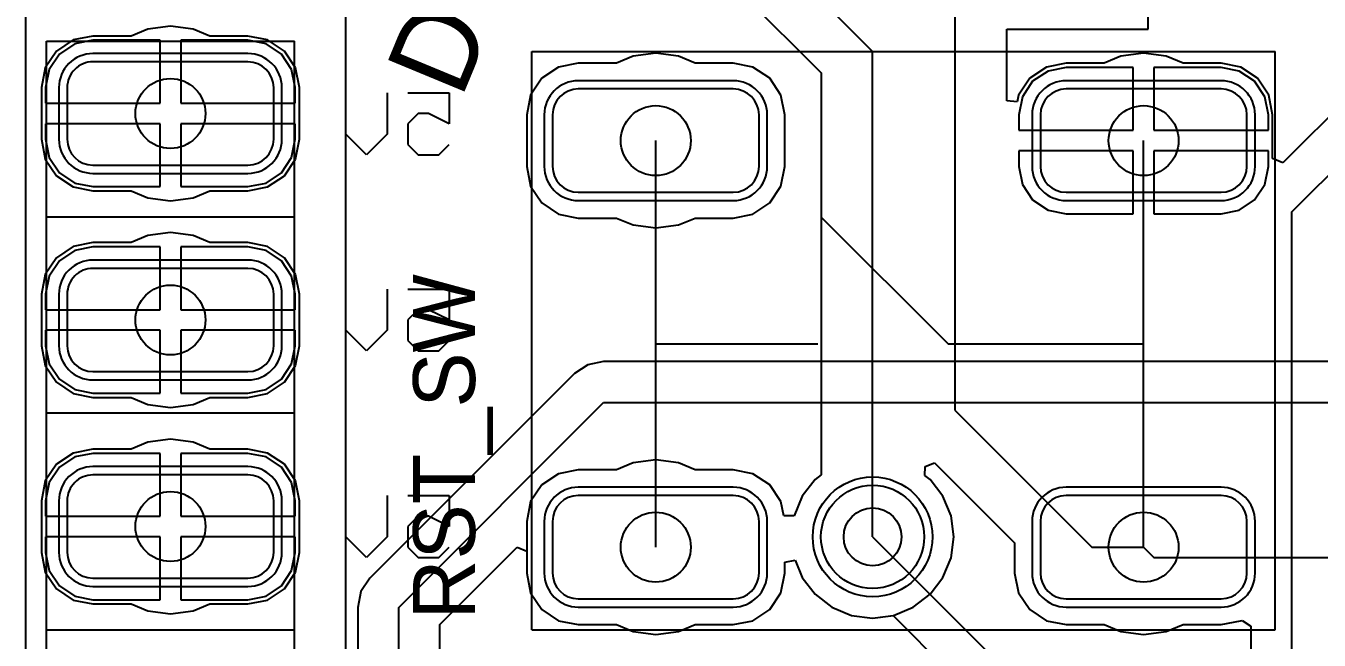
# Model space of a CAD drawing. Header units: millimetres. Extents: x 0 to 2.36, y 0 to 2.36.
# Drawn here: x 0 to 0.626, y 1.175 to 1.472 of the extents above; entities that cross this region are included whole.
import ezdxf

# ---------------------------------------------------------------- set-up
doc = ezdxf.new("R2010")
doc.units = ezdxf.units.MM
doc.header["$MEASUREMENT"] = 0
for name, color, linetype in [('BottomLayer', 5, 'Continuous'), ('BottomOverlay', 54, 'Continuous'), ('BottomSolder', 6, 'Continuous'), ('MultiLayer', 9, 'Continuous'), ('PadHoleLayer', 156, 'Continuous'), ('TopLayer', 1, 'Continuous'), ('TopOverlay', 2, 'Continuous'), ('TopSolder', 216, 'Continuous'), ('ViaHoleLayer', 16, 'Continuous')]:
    doc.layers.add(name, color=color, linetype=linetype)

# ---------------------------------------------------------------- blocks, each defined once
blk = doc.blocks.new('___6_______B_1')
at = {"layer": 'BottomLayer'}
for p, q in [((0.0375, 0.025), (-0.0375, 0.025)), ((-0.05, 0.0125), (-0.05, -0.0125)), ((0.05, -0.0125), (0.05, 0.0125)), ((-0.0375, -0.025), (0.0375, -0.025)), ((0.0375, -0.075), (-0.0375, -0.075)), ((-0.05, -0.0875), (-0.05, -0.1125)), ((0.05, -0.1125), (0.05, -0.0875)), ((-0.0375, -0.125), (0.0375, -0.125)), ((0.0375, -0.175), (-0.0375, -0.175)), ((-0.05, -0.1875), (-0.05, -0.2125)), ((0.05, -0.2125), (0.05, -0.1875)), ((-0.0375, -0.225), (0.0375, -0.225)), ((0.0375, -0.275), (-0.0375, -0.275)), ((-0.05, -0.2875), (-0.05, -0.3125)), ((0.05, -0.3125), (0.05, -0.2875)), ((-0.0375, -0.325), (0.0375, -0.325)), ((0.0375, -0.375), (-0.0375, -0.375)), ((-0.05, -0.3875), (-0.05, -0.4125)), ((0.05, -0.4125), (0.05, -0.3875)), ((-0.0375, -0.425), (0.0375, -0.425)), ((0.0375, -0.475), (-0.0375, -0.475)), ((-0.05, -0.4875), (-0.05, -0.5125)), ((0.05, -0.5125), (0.05, -0.4875)), ((-0.0375, -0.525), (0.0375, -0.525))]:
    blk.add_line(p, q, dxfattribs=at)
for centre, start, end in [((-0.0375, 0.0125), 90, 180), ((0.0375, 0.0125), 0, 90), ((-0.0375, -0.0125), 180, 270), ((0.0375, -0.0125), 270, 0), ((-0.0375, -0.0875), 90, 180), ((0.0375, -0.0875), 0, 90), ((-0.0375, -0.1125), 180, 270), ((0.0375, -0.1125), 270, 0), ((-0.0375, -0.1875), 90, 180), ((0.0375, -0.1875), 0, 90), ((-0.0375, -0.2125), 180, 270), ((0.0375, -0.2125), 270, 0), ((-0.0375, -0.2875), 90, 180), ((0.0375, -0.2875), 0, 90), ((-0.0375, -0.3125), 180, 270), ((0.0375, -0.3125), 270, 0), ((-0.0375, -0.3875), 90, 180), ((0.0375, -0.3875), 0, 90), ((-0.0375, -0.4125), 180, 270), ((0.0375, -0.4125), 270, 0), ((-0.0375, -0.4875), 90, 180), ((0.0375, -0.4875), 0, 90), ((-0.0375, -0.5125), 180, 270), ((0.0375, -0.5125), 270, 0)]:
    blk.add_arc(centre, 0.0125, start, end, dxfattribs=at)
at = {"layer": 'BottomOverlay'}
for p, q in [((0.06, 0.045), (-0.06, 0.045)), ((-0.06, 0.045), (-0.06, -0.535)), ((0.06, 0.045), (0.06, -0.535)), ((0.06, -0.05), (-0.06, -0.05)), ((0.06, -0.15), (-0.06, -0.15)), ((0.06, -0.25), (-0.06, -0.25)), ((0.06, -0.355), (-0.06, -0.355)), ((0.06, -0.45), (-0.06, -0.45)), ((0.06, -0.535), (-0.06, -0.535))]:
    blk.add_line(p, q, dxfattribs=at)
at = {"layer": 'BottomSolder'}
for p, q in [((0.0375, 0.029), (-0.0375, 0.029)), ((-0.054, 0.0125), (-0.054, -0.0125)), ((0.054, -0.0125), (0.054, 0.0125)), ((-0.0375, -0.029), (0.0375, -0.029)), ((0.0375, -0.071), (-0.0375, -0.071)), ((-0.054, -0.0875), (-0.054, -0.1125)), ((0.054, -0.1125), (0.054, -0.0875)), ((-0.0375, -0.129), (0.0375, -0.129)), ((0.0375, -0.171), (-0.0375, -0.171)), ((-0.054, -0.1875), (-0.054, -0.2125)), ((0.054, -0.2125), (0.054, -0.1875)), ((-0.0375, -0.229), (0.0375, -0.229)), ((0.0375, -0.271), (-0.0375, -0.271)), ((-0.054, -0.2875), (-0.054, -0.3125)), ((0.054, -0.3125), (0.054, -0.2875)), ((-0.0375, -0.329), (0.0375, -0.329)), ((0.0375, -0.371), (-0.0375, -0.371)), ((-0.054, -0.3875), (-0.054, -0.4125)), ((0.054, -0.4125), (0.054, -0.3875)), ((-0.0375, -0.429), (0.0375, -0.429)), ((0.0375, -0.471), (-0.0375, -0.471)), ((-0.054, -0.4875), (-0.054, -0.5125)), ((0.054, -0.5125), (0.054, -0.4875)), ((-0.0375, -0.529), (0.0375, -0.529))]:
    blk.add_line(p, q, dxfattribs=at)
for centre, start, end in [((-0.0375, 0.0125), 90, 180), ((0.0375, 0.0125), 0, 90), ((-0.0375, -0.0125), 180, 270), ((0.0375, -0.0125), 270, 0), ((-0.0375, -0.0875), 90, 180), ((0.0375, -0.0875), 0, 90), ((-0.0375, -0.1125), 180, 270), ((0.0375, -0.1125), 270, 0), ((-0.0375, -0.1875), 90, 180), ((0.0375, -0.1875), 0, 90), ((-0.0375, -0.2125), 180, 270), ((0.0375, -0.2125), 270, 0), ((-0.0375, -0.2875), 90, 180), ((0.0375, -0.2875), 0, 90), ((-0.0375, -0.3125), 180, 270), ((0.0375, -0.3125), 270, 0), ((-0.0375, -0.3875), 90, 180), ((0.0375, -0.3875), 0, 90), ((-0.0375, -0.4125), 180, 270), ((0.0375, -0.4125), 270, 0), ((-0.0375, -0.4875), 90, 180), ((0.0375, -0.4875), 0, 90), ((-0.0375, -0.5125), 180, 270), ((0.0375, -0.5125), 270, 0)]:
    blk.add_arc(centre, 0.0165, start, end, dxfattribs=at)
at = {"layer": 'MultiLayer'}
for p, q in [((0.0375, 0.025), (-0.0375, 0.025)), ((-0.05, 0.0125), (-0.05, -0.0125)), ((0.05, -0.0125), (0.05, 0.0125)), ((-0.0375, -0.025), (0.0375, -0.025)), ((0.0375, -0.075), (-0.0375, -0.075)), ((-0.05, -0.0875), (-0.05, -0.1125)), ((0.05, -0.1125), (0.05, -0.0875)), ((-0.0375, -0.125), (0.0375, -0.125)), ((0.0375, -0.175), (-0.0375, -0.175)), ((-0.05, -0.1875), (-0.05, -0.2125)), ((0.05, -0.2125), (0.05, -0.1875)), ((-0.0375, -0.225), (0.0375, -0.225)), ((0.0375, -0.275), (-0.0375, -0.275)), ((-0.05, -0.2875), (-0.05, -0.3125)), ((0.05, -0.3125), (0.05, -0.2875)), ((-0.0375, -0.325), (0.0375, -0.325)), ((0.0375, -0.375), (-0.0375, -0.375)), ((-0.05, -0.3875), (-0.05, -0.4125)), ((0.05, -0.4125), (0.05, -0.3875)), ((-0.0375, -0.425), (0.0375, -0.425)), ((0.0375, -0.475), (-0.0375, -0.475)), ((-0.05, -0.4875), (-0.05, -0.5125)), ((0.05, -0.5125), (0.05, -0.4875)), ((-0.0375, -0.525), (0.0375, -0.525))]:
    blk.add_line(p, q, dxfattribs=at)
for centre, start, end in [((-0.0375, 0.0125), 90, 180), ((0.0375, 0.0125), 0, 90), ((-0.0375, -0.0125), 180, 270), ((0.0375, -0.0125), 270, 0), ((-0.0375, -0.0875), 90, 180), ((0.0375, -0.0875), 0, 90), ((-0.0375, -0.1125), 180, 270), ((0.0375, -0.1125), 270, 0), ((-0.0375, -0.1875), 90, 180), ((0.0375, -0.1875), 0, 90), ((-0.0375, -0.2125), 180, 270), ((0.0375, -0.2125), 270, 0), ((-0.0375, -0.2875), 90, 180), ((0.0375, -0.2875), 0, 90), ((-0.0375, -0.3125), 180, 270), ((0.0375, -0.3125), 270, 0), ((-0.0375, -0.3875), 90, 180), ((0.0375, -0.3875), 0, 90), ((-0.0375, -0.4125), 180, 270), ((0.0375, -0.4125), 270, 0), ((-0.0375, -0.4875), 90, 180), ((0.0375, -0.4875), 0, 90), ((-0.0375, -0.5125), 180, 270), ((0.0375, -0.5125), 270, 0)]:
    blk.add_arc(centre, 0.0125, start, end, dxfattribs=at)
at = {"layer": 'PadHoleLayer'}
for centre in [(0, 0), (0, -0.1), (0, -0.2), (0, -0.3), (0, -0.4), (0, -0.5)]:
    blk.add_circle(centre, 0.01693, dxfattribs=at)
at = {"layer": 'TopLayer'}
for p, q in [((0.0375, 0.025), (-0.0375, 0.025)), ((-0.05, 0.0125), (-0.05, -0.0125)), ((0.05, -0.0125), (0.05, 0.0125)), ((-0.0375, -0.025), (0.0375, -0.025)), ((0.0375, -0.075), (-0.0375, -0.075)), ((-0.05, -0.0875), (-0.05, -0.1125)), ((0.05, -0.1125), (0.05, -0.0875)), ((-0.0375, -0.125), (0.0375, -0.125)), ((0.0375, -0.175), (-0.0375, -0.175)), ((-0.05, -0.1875), (-0.05, -0.2125)), ((0.05, -0.2125), (0.05, -0.1875)), ((-0.0375, -0.225), (0.0375, -0.225)), ((0.0375, -0.275), (-0.0375, -0.275)), ((-0.05, -0.2875), (-0.05, -0.3125)), ((0.05, -0.3125), (0.05, -0.2875)), ((-0.0375, -0.325), (0.0375, -0.325)), ((0.0375, -0.375), (-0.0375, -0.375)), ((-0.05, -0.3875), (-0.05, -0.4125)), ((0.05, -0.4125), (0.05, -0.3875)), ((-0.0375, -0.425), (0.0375, -0.425)), ((0.0375, -0.475), (-0.0375, -0.475)), ((-0.05, -0.4875), (-0.05, -0.5125)), ((0.05, -0.5125), (0.05, -0.4875)), ((-0.0375, -0.525), (0.0375, -0.525))]:
    blk.add_line(p, q, dxfattribs=at)
for centre, start, end in [((-0.0375, 0.0125), 90, 180), ((0.0375, 0.0125), 0, 90), ((-0.0375, -0.0125), 180, 270), ((0.0375, -0.0125), 270, 0), ((-0.0375, -0.0875), 90, 180), ((0.0375, -0.0875), 0, 90), ((-0.0375, -0.1125), 180, 270), ((0.0375, -0.1125), 270, 0), ((-0.0375, -0.1875), 90, 180), ((0.0375, -0.1875), 0, 90), ((-0.0375, -0.2125), 180, 270), ((0.0375, -0.2125), 270, 0), ((-0.0375, -0.2875), 90, 180), ((0.0375, -0.2875), 0, 90), ((-0.0375, -0.3125), 180, 270), ((0.0375, -0.3125), 270, 0), ((-0.0375, -0.3875), 90, 180), ((0.0375, -0.3875), 0, 90), ((-0.0375, -0.4125), 180, 270), ((0.0375, -0.4125), 270, 0), ((-0.0375, -0.4875), 90, 180), ((0.0375, -0.4875), 0, 90), ((-0.0375, -0.5125), 180, 270), ((0.0375, -0.5125), 270, 0)]:
    blk.add_arc(centre, 0.0125, start, end, dxfattribs=at)
at = {"layer": 'TopSolder'}
for p, q in [((0.0375, 0.029), (-0.0375, 0.029)), ((-0.054, 0.0125), (-0.054, -0.0125)), ((0.054, -0.0125), (0.054, 0.0125)), ((-0.0375, -0.029), (0.0375, -0.029)), ((0.0375, -0.071), (-0.0375, -0.071)), ((-0.054, -0.0875), (-0.054, -0.1125)), ((0.054, -0.1125), (0.054, -0.0875)), ((-0.0375, -0.129), (0.0375, -0.129)), ((0.0375, -0.171), (-0.0375, -0.171)), ((-0.054, -0.1875), (-0.054, -0.2125)), ((0.054, -0.2125), (0.054, -0.1875)), ((-0.0375, -0.229), (0.0375, -0.229)), ((0.0375, -0.271), (-0.0375, -0.271)), ((-0.054, -0.2875), (-0.054, -0.3125)), ((0.054, -0.3125), (0.054, -0.2875)), ((-0.0375, -0.329), (0.0375, -0.329)), ((0.0375, -0.371), (-0.0375, -0.371)), ((-0.054, -0.3875), (-0.054, -0.4125)), ((0.054, -0.4125), (0.054, -0.3875)), ((-0.0375, -0.429), (0.0375, -0.429)), ((0.0375, -0.471), (-0.0375, -0.471)), ((-0.054, -0.4875), (-0.054, -0.5125)), ((0.054, -0.5125), (0.054, -0.4875)), ((-0.0375, -0.529), (0.0375, -0.529))]:
    blk.add_line(p, q, dxfattribs=at)
for centre, start, end in [((-0.0375, 0.0125), 90, 180), ((0.0375, 0.0125), 0, 90), ((-0.0375, -0.0125), 180, 270), ((0.0375, -0.0125), 270, 0), ((-0.0375, -0.0875), 90, 180), ((0.0375, -0.0875), 0, 90), ((-0.0375, -0.1125), 180, 270), ((0.0375, -0.1125), 270, 0), ((-0.0375, -0.1875), 90, 180), ((0.0375, -0.1875), 0, 90), ((-0.0375, -0.2125), 180, 270), ((0.0375, -0.2125), 270, 0), ((-0.0375, -0.2875), 90, 180), ((0.0375, -0.2875), 0, 90), ((-0.0375, -0.3125), 180, 270), ((0.0375, -0.3125), 270, 0), ((-0.0375, -0.3875), 90, 180), ((0.0375, -0.3875), 0, 90), ((-0.0375, -0.4125), 180, 270), ((0.0375, -0.4125), 270, 0), ((-0.0375, -0.4875), 90, 180), ((0.0375, -0.4875), 0, 90), ((-0.0375, -0.5125), 180, 270), ((0.0375, -0.5125), 270, 0)]:
    blk.add_arc(centre, 0.0165, start, end, dxfattribs=at)
blk = doc.blocks.new('____________29')
at = {"layer": 'BottomLayer'}
for p, q in [((0.0375, 0.22185), (-0.0375, 0.22185)), ((0.27372, 0.22185), (0.19872, 0.22185)), ((-0.05, 0.20935), (-0.05, 0.18435)), ((0.05, 0.18435), (0.05, 0.20935)), ((0.18622, 0.20935), (0.18622, 0.18435)), ((0.28622, 0.18435), (0.28622, 0.20935)), ((-0.0375, 0.17185), (0.0375, 0.17185)), ((0.19872, 0.17185), (0.27372, 0.17185)), ((0.0375, 0.025), (-0.0375, 0.025)), ((0.27372, 0.025), (0.19872, 0.025)), ((-0.05, 0.0125), (-0.05, -0.0125)), ((0.05, -0.0125), (0.05, 0.0125)), ((0.18622, 0.0125), (0.18622, -0.0125)), ((0.28622, -0.0125), (0.28622, 0.0125)), ((-0.0375, -0.025), (0.0375, -0.025)), ((0.19872, -0.025), (0.27372, -0.025))]:
    blk.add_line(p, q, dxfattribs=at)
for centre, start, end in [((-0.0375, 0.20935), 90, 180), ((0.0375, 0.20935), 0, 90), ((0.19872, 0.20935), 90, 180), ((0.27372, 0.20935), 0, 90), ((-0.0375, 0.18435), 180, 270), ((0.0375, 0.18435), 270, 0), ((0.19872, 0.18435), 180, 270), ((0.27372, 0.18435), 270, 0), ((-0.0375, 0.0125), 90, 180), ((0.0375, 0.0125), 0, 90), ((0.19872, 0.0125), 90, 180), ((0.27372, 0.0125), 0, 90), ((-0.0375, -0.0125), 180, 270), ((0.0375, -0.0125), 270, 0), ((0.19872, -0.0125), 180, 270), ((0.27372, -0.0125), 270, 0)]:
    blk.add_arc(centre, 0.0125, start, end, dxfattribs=at)
at = {"layer": 'BottomSolder'}
for p, q in [((0.0375, 0.22585), (-0.0375, 0.22585)), ((0.27372, 0.22585), (0.19872, 0.22585)), ((-0.054, 0.20935), (-0.054, 0.18435)), ((0.054, 0.18435), (0.054, 0.20935)), ((0.18222, 0.20935), (0.18222, 0.18435)), ((0.29022, 0.18435), (0.29022, 0.20935)), ((-0.0375, 0.16785), (0.0375, 0.16785)), ((0.19872, 0.16785), (0.27372, 0.16785)), ((0.0375, 0.029), (-0.0375, 0.029)), ((0.27372, 0.029), (0.19872, 0.029)), ((-0.054, 0.0125), (-0.054, -0.0125)), ((0.054, -0.0125), (0.054, 0.0125)), ((0.18222, 0.0125), (0.18222, -0.0125)), ((0.29022, -0.0125), (0.29022, 0.0125)), ((-0.0375, -0.029), (0.0375, -0.029)), ((0.19872, -0.029), (0.27372, -0.029))]:
    blk.add_line(p, q, dxfattribs=at)
for centre, start, end in [((-0.0375, 0.20935), 90, 180), ((0.0375, 0.20935), 0, 90), ((0.19872, 0.20935), 90, 180), ((0.27372, 0.20935), 0, 90), ((-0.0375, 0.18435), 180, 270), ((0.0375, 0.18435), 270, 0), ((0.19872, 0.18435), 180, 270), ((0.27372, 0.18435), 270, 0), ((-0.0375, 0.0125), 90, 180), ((0.0375, 0.0125), 0, 90), ((0.19872, 0.0125), 90, 180), ((0.27372, 0.0125), 0, 90), ((-0.0375, -0.0125), 180, 270), ((0.0375, -0.0125), 270, 0), ((0.19872, -0.0125), 180, 270), ((0.27372, -0.0125), 270, 0)]:
    blk.add_arc(centre, 0.0165, start, end, dxfattribs=at)
at = {"layer": 'MultiLayer'}
for p, q in [((0.0375, 0.22185), (-0.0375, 0.22185)), ((0.27372, 0.22185), (0.19872, 0.22185)), ((-0.05, 0.20935), (-0.05, 0.18435)), ((0.05, 0.18435), (0.05, 0.20935)), ((0.18622, 0.20935), (0.18622, 0.18435)), ((0.28622, 0.18435), (0.28622, 0.20935)), ((-0.0375, 0.17185), (0.0375, 0.17185)), ((0.19872, 0.17185), (0.27372, 0.17185)), ((0.0375, 0.025), (-0.0375, 0.025)), ((0.27372, 0.025), (0.19872, 0.025)), ((-0.05, 0.0125), (-0.05, -0.0125)), ((0.05, -0.0125), (0.05, 0.0125)), ((0.18622, 0.0125), (0.18622, -0.0125)), ((0.28622, -0.0125), (0.28622, 0.0125)), ((-0.0375, -0.025), (0.0375, -0.025)), ((0.19872, -0.025), (0.27372, -0.025))]:
    blk.add_line(p, q, dxfattribs=at)
for centre, start, end in [((-0.0375, 0.20935), 90, 180), ((0.0375, 0.20935), 0, 90), ((0.19872, 0.20935), 90, 180), ((0.27372, 0.20935), 0, 90), ((-0.0375, 0.18435), 180, 270), ((0.0375, 0.18435), 270, 0), ((0.19872, 0.18435), 180, 270), ((0.27372, 0.18435), 270, 0), ((-0.0375, 0.0125), 90, 180), ((0.0375, 0.0125), 0, 90), ((0.19872, 0.0125), 90, 180), ((0.27372, 0.0125), 0, 90), ((-0.0375, -0.0125), 180, 270), ((0.0375, -0.0125), 270, 0), ((0.19872, -0.0125), 180, 270), ((0.27372, -0.0125), 270, 0)]:
    blk.add_arc(centre, 0.0125, start, end, dxfattribs=at)
at = {"layer": 'PadHoleLayer'}
for centre in [(0, 0.19685), (0.23622, 0.19685), (0, 0), (0.23622, 0)]:
    blk.add_circle(centre, 0.01693, dxfattribs=at)
at = {"layer": 'TopLayer'}
for p, q in [((0.0375, 0.22185), (-0.0375, 0.22185)), ((0.27372, 0.22185), (0.19872, 0.22185)), ((-0.05, 0.20935), (-0.05, 0.18435)), ((0.05, 0.18435), (0.05, 0.20935)), ((0.18622, 0.20935), (0.18622, 0.18435)), ((0.28622, 0.18435), (0.28622, 0.20935)), ((-0.0375, 0.17185), (0.0375, 0.17185)), ((0.19872, 0.17185), (0.27372, 0.17185)), ((0.0375, 0.025), (-0.0375, 0.025)), ((0.27372, 0.025), (0.19872, 0.025)), ((-0.05, 0.0125), (-0.05, -0.0125)), ((0.05, -0.0125), (0.05, 0.0125)), ((0.18622, 0.0125), (0.18622, -0.0125)), ((0.28622, -0.0125), (0.28622, 0.0125)), ((-0.0375, -0.025), (0.0375, -0.025)), ((0.19872, -0.025), (0.27372, -0.025))]:
    blk.add_line(p, q, dxfattribs=at)
for centre, start, end in [((-0.0375, 0.20935), 90, 180), ((0.0375, 0.20935), 0, 90), ((0.19872, 0.20935), 90, 180), ((0.27372, 0.20935), 0, 90), ((-0.0375, 0.18435), 180, 270), ((0.0375, 0.18435), 270, 0), ((0.19872, 0.18435), 180, 270), ((0.27372, 0.18435), 270, 0), ((-0.0375, 0.0125), 90, 180), ((0.0375, 0.0125), 0, 90), ((0.19872, 0.0125), 90, 180), ((0.27372, 0.0125), 0, 90), ((-0.0375, -0.0125), 180, 270), ((0.0375, -0.0125), 270, 0), ((0.19872, -0.0125), 180, 270), ((0.27372, -0.0125), 270, 0)]:
    blk.add_arc(centre, 0.0125, start, end, dxfattribs=at)
at = {"layer": 'TopOverlay'}
for p, q in [((-0.06, 0.24), (0.3, 0.24)), ((-0.06, -0.04), (-0.06, 0.24)), ((0.3, -0.04), (0.3, 0.24)), ((0, 0), (0, 0.19685)), ((0.23622, 0), (0.23622, 0.19685)), ((0.08, 0.16), (0.14157, 0.09843)), ((0, 0.09843), (0.07843, 0.09843)), ((0.14157, 0.09843), (0.23622, 0.09843)), ((-0.06, -0.04), (0.3, -0.04))]:
    blk.add_line(p, q, dxfattribs=at)
at = {"layer": 'TopSolder'}
for p, q in [((0.0375, 0.22585), (-0.0375, 0.22585)), ((0.27372, 0.22585), (0.19872, 0.22585)), ((-0.054, 0.20935), (-0.054, 0.18435)), ((0.054, 0.18435), (0.054, 0.20935)), ((0.18222, 0.20935), (0.18222, 0.18435)), ((0.29022, 0.18435), (0.29022, 0.20935)), ((-0.0375, 0.16785), (0.0375, 0.16785)), ((0.19872, 0.16785), (0.27372, 0.16785)), ((0.0375, 0.029), (-0.0375, 0.029)), ((0.27372, 0.029), (0.19872, 0.029)), ((-0.054, 0.0125), (-0.054, -0.0125)), ((0.054, -0.0125), (0.054, 0.0125)), ((0.18222, 0.0125), (0.18222, -0.0125)), ((0.29022, -0.0125), (0.29022, 0.0125)), ((-0.0375, -0.029), (0.0375, -0.029)), ((0.19872, -0.029), (0.27372, -0.029))]:
    blk.add_line(p, q, dxfattribs=at)
for centre, start, end in [((-0.0375, 0.20935), 90, 180), ((0.0375, 0.20935), 0, 90), ((0.19872, 0.20935), 90, 180), ((0.27372, 0.20935), 0, 90), ((-0.0375, 0.18435), 180, 270), ((0.0375, 0.18435), 270, 0), ((0.19872, 0.18435), 180, 270), ((0.27372, 0.18435), 270, 0), ((-0.0375, 0.0125), 90, 180), ((0.0375, 0.0125), 0, 90), ((0.19872, 0.0125), 90, 180), ((0.27372, 0.0125), 0, 90), ((-0.0375, -0.0125), 180, 270), ((0.0375, -0.0125), 270, 0), ((0.19872, -0.0125), 180, 270), ((0.27372, -0.0125), 270, 0)]:
    blk.add_arc(centre, 0.0165, start, end, dxfattribs=at)

msp = doc.modelspace()

# ---------------------------------------------------------------- linework, layer by layer
at = {"layer": 'BottomLayer'}
for p, q in [((0, 0.69123), (0, 1.66877)), ((0.07, 1.47229), (0.05905, 1.47085)), ((0.08095, 1.47085), (0.07, 1.47229)), ((0.02294, 1.46558), (0.01484, 1.46016)), ((0.0325, 1.46748), (0.02294, 1.46558)), ((0.05092, 1.46748), (0.0325, 1.46748)), ((0.05905, 1.47085), (0.05092, 1.46748)), ((0.08908, 1.46748), (0.08095, 1.47085)), ((0.1075, 1.46748), (0.08908, 1.46748)), ((0.11706, 1.46558), (0.1075, 1.46748)), ((0.12516, 1.46016), (0.11706, 1.46558)), ((0.01484, 1.46016), (0.00942, 1.45206)), ((0.13058, 1.45206), (0.12516, 1.46016)), ((0.305, 1.45914), (0.29405, 1.4577)), ((0.31595, 1.4577), (0.305, 1.45914)), ((0.2675, 1.45433), (0.25794, 1.45243)), ((0.28592, 1.45433), (0.2675, 1.45433)), ((0.29405, 1.4577), (0.28592, 1.45433)), ((0.32408, 1.45433), (0.31595, 1.4577)), ((0.3425, 1.45433), (0.32408, 1.45433)), ((0.35206, 1.45243), (0.3425, 1.45433)), ((0.00942, 1.45206), (0.00752, 1.4425)), ((0.13248, 1.4425), (0.13058, 1.45206)), ((0.24984, 1.44701), (0.24442, 1.43891)), ((0.25794, 1.45243), (0.24984, 1.44701)), ((0.36016, 1.44701), (0.35206, 1.45243)), ((0.36558, 1.43891), (0.36016, 1.44701)), ((0.49494, 1.45054), (0.4875, 1.44557)), ((0.50372, 1.45229), (0.49494, 1.45054)), ((0.53622, 1.45229), (0.50372, 1.45229)), ((0.53622, 1.42185), (0.53622, 1.45229)), ((0.57872, 1.45229), (0.54622, 1.45229)), ((0.54622, 1.45229), (0.54622, 1.42185)), ((0.5875, 1.45054), (0.57872, 1.45229)), ((0.59494, 1.44557), (0.5875, 1.45054)), ((0.00752, 1.4425), (0.00752, 1.4175)), ((0.13248, 1.4175), (0.13248, 1.4425)), ((0.4875, 1.44557), (0.48253, 1.43813)), ((0.59991, 1.43813), (0.59494, 1.44557)), ((0.24442, 1.43891), (0.24252, 1.42935)), ((0.36748, 1.42935), (0.36558, 1.43891)), ((0.48253, 1.43813), (0.48078, 1.42935)), ((0.60166, 1.42935), (0.59991, 1.43813)), ((0.24252, 1.42935), (0.24252, 1.40435)), ((0.36748, 1.40435), (0.36748, 1.42935)), ((0.48078, 1.42935), (0.48078, 1.42185)), ((0.60166, 1.42185), (0.60166, 1.42935)), ((0.48078, 1.42185), (0.53622, 1.42185)), ((0.54622, 1.42185), (0.60166, 1.42185)), ((0.00752, 1.4175), (0.00942, 1.40794)), ((0.13058, 1.40794), (0.13248, 1.4175)), ((0.53622, 1.41185), (0.48078, 1.41185)), ((0.48078, 1.41185), (0.48078, 1.40435)), ((0.53622, 1.38141), (0.53622, 1.41185)), ((0.60166, 1.41185), (0.54622, 1.41185)), ((0.54622, 1.41185), (0.54622, 1.38141)), ((0.60166, 1.40435), (0.60166, 1.41185)), ((0.00942, 1.40794), (0.01484, 1.39984)), ((0.12516, 1.39984), (0.13058, 1.40794)), ((0.24252, 1.40435), (0.24442, 1.39479)), ((0.36558, 1.39479), (0.36748, 1.40435)), ((0.48078, 1.40435), (0.48253, 1.39557)), ((0.59991, 1.39557), (0.60166, 1.40435)), ((0.01484, 1.39984), (0.02294, 1.39442)), ((0.11706, 1.39442), (0.12516, 1.39984)), ((0.02294, 1.39442), (0.0325, 1.39252)), ((0.0325, 1.39252), (0.05092, 1.39252)), ((0.05092, 1.39252), (0.05905, 1.38915)), ((0.08095, 1.38915), (0.08908, 1.39252)), ((0.08908, 1.39252), (0.1075, 1.39252)), ((0.1075, 1.39252), (0.11706, 1.39442)), ((0.24442, 1.39479), (0.24984, 1.38669)), ((0.36016, 1.38669), (0.36558, 1.39479)), ((0.48253, 1.39557), (0.4875, 1.38813)), ((0.59494, 1.38813), (0.59991, 1.39557)), ((0.05905, 1.38915), (0.07, 1.38771)), ((0.07, 1.38771), (0.08095, 1.38915)), ((0.24984, 1.38669), (0.25794, 1.38127)), ((0.35206, 1.38127), (0.36016, 1.38669)), ((0.4875, 1.38813), (0.49494, 1.38316)), ((0.5875, 1.38316), (0.59494, 1.38813)), ((0.25794, 1.38127), (0.2675, 1.37937)), ((0.2675, 1.37937), (0.28592, 1.37937)), ((0.28592, 1.37937), (0.29405, 1.376)), ((0.31595, 1.376), (0.32408, 1.37937)), ((0.32408, 1.37937), (0.3425, 1.37937)), ((0.3425, 1.37937), (0.35206, 1.38127)), ((0.49494, 1.38316), (0.50372, 1.38141)), ((0.50372, 1.38141), (0.53622, 1.38141)), ((0.54622, 1.38141), (0.57872, 1.38141)), ((0.57872, 1.38141), (0.5875, 1.38316)), ((0.07, 1.37229), (0.05905, 1.37085)), ((0.08095, 1.37085), (0.07, 1.37229)), ((0.29405, 1.376), (0.305, 1.37456)), ((0.305, 1.37456), (0.31595, 1.376)), ((0.02294, 1.36558), (0.01484, 1.36016)), ((0.0325, 1.36748), (0.02294, 1.36558)), ((0.05092, 1.36748), (0.0325, 1.36748)), ((0.05905, 1.37085), (0.05092, 1.36748)), ((0.08908, 1.36748), (0.08095, 1.37085)), ((0.1075, 1.36748), (0.08908, 1.36748)), ((0.11706, 1.36558), (0.1075, 1.36748)), ((0.12516, 1.36016), (0.11706, 1.36558)), ((0.01484, 1.36016), (0.00942, 1.35206)), ((0.13058, 1.35206), (0.12516, 1.36016)), ((0.00942, 1.35206), (0.00752, 1.3425)), ((0.13248, 1.3425), (0.13058, 1.35206)), ((0.00752, 1.3425), (0.00752, 1.3175)), ((0.13248, 1.3175), (0.13248, 1.3425)), ((0.00752, 1.3175), (0.00942, 1.30794)), ((0.13058, 1.30794), (0.13248, 1.3175)), ((0.27975, 1.30988), (0.27214, 1.30837)), ((0.80633, 1.30988), (0.27975, 1.30988)), ((0.00942, 1.30794), (0.01484, 1.29984)), ((0.12516, 1.29984), (0.13058, 1.30794)), ((0.26569, 1.30406), (0.16656, 1.20493)), ((0.27214, 1.30837), (0.26569, 1.30406)), ((0.01484, 1.29984), (0.02294, 1.29442)), ((0.11706, 1.29442), (0.12516, 1.29984)), ((0.02294, 1.29442), (0.0325, 1.29252)), ((0.0325, 1.29252), (0.05092, 1.29252)), ((0.05092, 1.29252), (0.05905, 1.28915)), ((0.08095, 1.28915), (0.08908, 1.29252)), ((0.08908, 1.29252), (0.1075, 1.29252)), ((0.1075, 1.29252), (0.11706, 1.29442)), ((0.05905, 1.28915), (0.07, 1.28771)), ((0.07, 1.28771), (0.08095, 1.28915)), ((0.18062, 1.19088), (0.27975, 1.29)), ((0.27975, 1.29), (0.80633, 1.29)), ((0.07, 1.27229), (0.05905, 1.27085)), ((0.08095, 1.27085), (0.07, 1.27229)), ((0.02294, 1.26558), (0.01484, 1.26016)), ((0.0325, 1.26748), (0.02294, 1.26558)), ((0.05092, 1.26748), (0.0325, 1.26748)), ((0.05905, 1.27085), (0.05092, 1.26748)), ((0.08908, 1.26748), (0.08095, 1.27085)), ((0.1075, 1.26748), (0.08908, 1.26748)), ((0.11706, 1.26558), (0.1075, 1.26748)), ((0.12516, 1.26016), (0.11706, 1.26558)), ((0.01484, 1.26016), (0.00942, 1.25206)), ((0.13058, 1.25206), (0.12516, 1.26016)), ((0.00942, 1.25206), (0.00752, 1.2425)), ((0.13248, 1.2425), (0.13058, 1.25206)), ((0.00752, 1.2425), (0.00752, 1.2175)), ((0.13248, 1.2175), (0.13248, 1.2425)), ((0.41, 1.225), (0.47, 1.165)), ((0.00752, 1.2175), (0.00942, 1.20794)), ((0.13058, 1.20794), (0.13248, 1.2175)), ((0.2005, 1.18264), (0.2379, 1.22004)), ((0.2379, 1.22004), (0.24252, 1.21812)), ((0.24252, 1.21812), (0.24252, 1.2075)), ((0.54122, 1.22), (0.54622, 1.215)), ((0.54622, 1.215), (0.895, 1.215)), ((0.36748, 1.21267), (0.37248, 1.21367)), ((0.36748, 1.2075), (0.36748, 1.21267)), ((0.37248, 1.21367), (0.37593, 1.20533)), ((0.00942, 1.20794), (0.01484, 1.19984)), ((0.12516, 1.19984), (0.13058, 1.20794)), ((0.16656, 1.20493), (0.16225, 1.19848)), ((0.24252, 1.2075), (0.24442, 1.19794)), ((0.36558, 1.19794), (0.36748, 1.2075)), ((0.37593, 1.20533), (0.38218, 1.19718)), ((0.01484, 1.19984), (0.02294, 1.19442)), ((0.11706, 1.19442), (0.12516, 1.19984)), ((0.16225, 1.19848), (0.16074, 1.19088)), ((0.24442, 1.19794), (0.24984, 1.18984)), ((0.36016, 1.18984), (0.36558, 1.19794)), ((0.38218, 1.19718), (0.39033, 1.19093)), ((0.02294, 1.19442), (0.0325, 1.19252)), ((0.0325, 1.19252), (0.05092, 1.19252)), ((0.05092, 1.19252), (0.05905, 1.18915)), ((0.08095, 1.18915), (0.08908, 1.19252)), ((0.08908, 1.19252), (0.1075, 1.19252)), ((0.1075, 1.19252), (0.11706, 1.19442)), ((0.16074, 1.19088), (0.16074, 0.84368)), ((0.18062, 0.84368), (0.18062, 1.19088)), ((0.24984, 1.18984), (0.25794, 1.18442)), ((0.35206, 1.18442), (0.36016, 1.18984)), ((0.39033, 1.19093), (0.39982, 1.187)), ((0.05905, 1.18915), (0.07, 1.18771)), ((0.07, 1.18771), (0.08095, 1.18915)), ((0.25794, 1.18442), (0.2675, 1.18252)), ((0.3425, 1.18252), (0.35206, 1.18442)), ((0.39982, 1.187), (0.41, 1.18566)), ((0.41, 1.18566), (0.41991, 1.18697)), ((0.41991, 1.18697), (0.4503, 1.15658)), ((0.2005, 0.93092), (0.2005, 1.18264)), ((0.2675, 1.18252), (0.28592, 1.18252)), ((0.28592, 1.18252), (0.29405, 1.17915)), ((0.29405, 1.17915), (0.305, 1.17771)), ((0.305, 1.17771), (0.31595, 1.17915)), ((0.31595, 1.17915), (0.32408, 1.18252)), ((0.32408, 1.18252), (0.3425, 1.18252))]:
    msp.add_line(p, q, dxfattribs=at)
msp.add_circle((0.41, 1.225), 0.025, dxfattribs=at)
at = {"layer": 'BottomOverlay'}
for p, q in [((0.15501, 1.42), (0.15501, 1.44)), ((0.175, 1.44), (0.175, 1.42)), ((0.185, 1.44), (0.20499, 1.44)), ((0.20499, 1.44), (0.20499, 1.425)), ((0.19, 1.43), (0.185, 1.425)), ((0.195, 1.43), (0.19, 1.43)), ((0.20499, 1.425), (0.195, 1.43)), ((0.185, 1.425), (0.185, 1.415)), ((0.165, 1.41), (0.15501, 1.42)), ((0.175, 1.42), (0.165, 1.41)), ((0.185, 1.415), (0.19, 1.41)), ((0.19, 1.41), (0.19999, 1.41)), ((0.19999, 1.41), (0.20499, 1.415)), ((0.15501, 1.325), (0.15501, 1.345)), ((0.175, 1.345), (0.175, 1.325)), ((0.185, 1.345), (0.20499, 1.345)), ((0.20499, 1.345), (0.20499, 1.33)), ((0.19, 1.335), (0.185, 1.33)), ((0.195, 1.335), (0.19, 1.335)), ((0.20499, 1.33), (0.195, 1.335)), ((0.185, 1.33), (0.185, 1.32)), ((0.165, 1.315), (0.15501, 1.325)), ((0.175, 1.325), (0.165, 1.315)), ((0.185, 1.32), (0.19, 1.315)), ((0.19999, 1.315), (0.20499, 1.32)), ((0.19, 1.315), (0.19999, 1.315)), ((0.15501, 1.225), (0.15501, 1.245)), ((0.175, 1.245), (0.175, 1.225)), ((0.185, 1.245), (0.20499, 1.245)), ((0.20499, 1.245), (0.20499, 1.23)), ((0.19, 1.235), (0.185, 1.23)), ((0.195, 1.235), (0.19, 1.235)), ((0.20499, 1.23), (0.195, 1.235)), ((0.185, 1.23), (0.185, 1.22)), ((0.165, 1.215), (0.15501, 1.225)), ((0.175, 1.225), (0.165, 1.215)), ((0.185, 1.22), (0.19, 1.215)), ((0.19, 1.215), (0.19999, 1.215)), ((0.19999, 1.215), (0.20499, 1.22))]:
    msp.add_line(p, q, dxfattribs=at)
at = {"layer": 'BottomSolder'}
msp.add_circle((0.41, 1.225), 0.029, dxfattribs=at)
at = {"layer": 'TopLayer'}
for p, q in [((0, 0.69123), (0, 1.66877)), ((0.5435, 1.47076), (0.5435, 1.5546)), ((0.355, 1.515), (0.41, 1.46)), ((0.45, 1.28622), (0.45, 1.50621)), ((0.34465, 1.49002), (0.38502, 1.44965)), ((0.68514, 1.48256), (0.6087, 1.40612)), ((0.0325, 1.46544), (0.02372, 1.46369)), ((0.065, 1.46544), (0.0325, 1.46544)), ((0.065, 1.435), (0.065, 1.46544)), ((0.1075, 1.46544), (0.075, 1.46544)), ((0.075, 1.46544), (0.075, 1.435)), ((0.11628, 1.46369), (0.1075, 1.46544)), ((0.47498, 1.43608), (0.47498, 1.47076)), ((0.47498, 1.47076), (0.5435, 1.47076)), ((0.613, 1.3823), (0.6992, 1.4685)), ((0.02372, 1.46369), (0.01628, 1.45872)), ((0.12372, 1.45872), (0.11628, 1.46369)), ((0.305, 1.45914), (0.29405, 1.4577)), ((0.31595, 1.4577), (0.305, 1.45914)), ((0.41, 1.225), (0.41, 1.46)), ((0.54122, 1.45914), (0.53027, 1.4577)), ((0.55217, 1.4577), (0.54122, 1.45914)), ((0.01628, 1.45872), (0.01131, 1.45128)), ((0.12869, 1.45128), (0.12372, 1.45872)), ((0.2675, 1.45433), (0.25794, 1.45243)), ((0.28592, 1.45433), (0.2675, 1.45433)), ((0.29405, 1.4577), (0.28592, 1.45433)), ((0.32408, 1.45433), (0.31595, 1.4577)), ((0.3425, 1.45433), (0.32408, 1.45433)), ((0.35206, 1.45243), (0.3425, 1.45433)), ((0.50372, 1.45433), (0.49416, 1.45243)), ((0.52214, 1.45433), (0.50372, 1.45433)), ((0.53027, 1.4577), (0.52214, 1.45433)), ((0.5603, 1.45433), (0.55217, 1.4577)), ((0.57872, 1.45433), (0.5603, 1.45433)), ((0.58828, 1.45243), (0.57872, 1.45433)), ((0.01131, 1.45128), (0.00956, 1.4425)), ((0.13044, 1.4425), (0.12869, 1.45128)), ((0.24984, 1.44701), (0.24442, 1.43891)), ((0.25794, 1.45243), (0.24984, 1.44701)), ((0.36016, 1.44701), (0.35206, 1.45243)), ((0.36558, 1.43891), (0.36016, 1.44701)), ((0.38502, 1.44965), (0.38502, 1.25499)), ((0.48606, 1.44701), (0.48064, 1.43891)), ((0.49416, 1.45243), (0.48606, 1.44701)), ((0.59638, 1.44701), (0.58828, 1.45243)), ((0.6018, 1.43891), (0.59638, 1.44701)), ((0.00956, 1.4425), (0.00956, 1.435)), ((0.13044, 1.435), (0.13044, 1.4425)), ((0.00956, 1.435), (0.065, 1.435)), ((0.075, 1.435), (0.13044, 1.435)), ((0.24442, 1.43891), (0.24252, 1.42935)), ((0.36748, 1.42935), (0.36558, 1.43891)), ((0.47998, 1.43558), (0.47498, 1.43608)), ((0.48064, 1.43891), (0.47998, 1.43558)), ((0.6037, 1.42935), (0.6018, 1.43891)), ((0.24252, 1.42935), (0.24252, 1.40435)), ((0.36748, 1.40435), (0.36748, 1.42935)), ((0.6037, 1.40819), (0.6037, 1.42935)), ((0.065, 1.425), (0.00956, 1.425)), ((0.00956, 1.425), (0.00956, 1.4175)), ((0.065, 1.39456), (0.065, 1.425)), ((0.13044, 1.425), (0.075, 1.425)), ((0.075, 1.425), (0.075, 1.39456)), ((0.13044, 1.4175), (0.13044, 1.425)), ((0.00956, 1.4175), (0.01131, 1.40872)), ((0.12869, 1.40872), (0.13044, 1.4175)), ((0.01131, 1.40872), (0.01628, 1.40128)), ((0.12372, 1.40128), (0.12869, 1.40872)), ((0.24252, 1.40435), (0.24442, 1.39479)), ((0.36558, 1.39479), (0.36748, 1.40435)), ((0.6087, 1.40612), (0.6037, 1.40819)), ((0.01628, 1.40128), (0.02372, 1.39631)), ((0.11628, 1.39631), (0.12372, 1.40128)), ((0.02372, 1.39631), (0.0325, 1.39456)), ((0.0325, 1.39456), (0.065, 1.39456)), ((0.075, 1.39456), (0.1075, 1.39456)), ((0.1075, 1.39456), (0.11628, 1.39631)), ((0.24442, 1.39479), (0.24984, 1.38669)), ((0.36016, 1.38669), (0.36558, 1.39479)), ((0.24984, 1.38669), (0.25794, 1.38127)), ((0.35206, 1.38127), (0.36016, 1.38669)), ((0.25794, 1.38127), (0.2675, 1.37937)), ((0.2675, 1.37937), (0.28592, 1.37937)), ((0.28592, 1.37937), (0.29405, 1.376)), ((0.31595, 1.376), (0.32408, 1.37937)), ((0.32408, 1.37937), (0.3425, 1.37937)), ((0.3425, 1.37937), (0.35206, 1.38127)), ((0.613, 1.058), (0.613, 1.3823)), ((0.29405, 1.376), (0.305, 1.37456)), ((0.305, 1.37456), (0.31595, 1.376)), ((0.0325, 1.36544), (0.02372, 1.36369)), ((0.065, 1.36544), (0.0325, 1.36544)), ((0.065, 1.335), (0.065, 1.36544)), ((0.1075, 1.36544), (0.075, 1.36544)), ((0.075, 1.36544), (0.075, 1.335)), ((0.11628, 1.36369), (0.1075, 1.36544)), ((0.02372, 1.36369), (0.01628, 1.35872)), ((0.12372, 1.35872), (0.11628, 1.36369)), ((0.01628, 1.35872), (0.01131, 1.35128)), ((0.12869, 1.35128), (0.12372, 1.35872)), ((0.01131, 1.35128), (0.00956, 1.3425)), ((0.13044, 1.3425), (0.12869, 1.35128)), ((0.00956, 1.3425), (0.00956, 1.335)), ((0.13044, 1.335), (0.13044, 1.3425)), ((0.00956, 1.335), (0.065, 1.335)), ((0.075, 1.335), (0.13044, 1.335)), ((0.065, 1.325), (0.00956, 1.325)), ((0.00956, 1.325), (0.00956, 1.3175)), ((0.065, 1.29456), (0.065, 1.325)), ((0.13044, 1.325), (0.075, 1.325)), ((0.075, 1.325), (0.075, 1.29456)), ((0.13044, 1.3175), (0.13044, 1.325)), ((0.00956, 1.3175), (0.01131, 1.30872)), ((0.12869, 1.30872), (0.13044, 1.3175)), ((0.01131, 1.30872), (0.01628, 1.30128)), ((0.12372, 1.30128), (0.12869, 1.30872)), ((0.01628, 1.30128), (0.02372, 1.29631)), ((0.02372, 1.29631), (0.0325, 1.29456)), ((0.1075, 1.29456), (0.11628, 1.29631)), ((0.11628, 1.29631), (0.12372, 1.30128)), ((0.0325, 1.29456), (0.065, 1.29456)), ((0.075, 1.29456), (0.1075, 1.29456)), ((0.45, 1.28622), (0.51622, 1.22)), ((0.0325, 1.26544), (0.02372, 1.26369)), ((0.065, 1.26544), (0.0325, 1.26544)), ((0.065, 1.235), (0.065, 1.26544)), ((0.1075, 1.26544), (0.075, 1.26544)), ((0.075, 1.26544), (0.075, 1.235)), ((0.11628, 1.26369), (0.1075, 1.26544)), ((0.01628, 1.25872), (0.01131, 1.25128)), ((0.02372, 1.26369), (0.01628, 1.25872)), ((0.12372, 1.25872), (0.11628, 1.26369)), ((0.12869, 1.25128), (0.12372, 1.25872)), ((0.29405, 1.26085), (0.28592, 1.25748)), ((0.305, 1.26229), (0.29405, 1.26085)), ((0.31595, 1.26085), (0.305, 1.26229)), ((0.32408, 1.25748), (0.31595, 1.26085)), ((0.43528, 1.25476), (0.43552, 1.25906)), ((0.43552, 1.25906), (0.44001, 1.26089)), ((0.44001, 1.26089), (0.47874, 1.22215)), ((0.25794, 1.25558), (0.24984, 1.25016)), ((0.2675, 1.25748), (0.25794, 1.25558)), ((0.28592, 1.25748), (0.2675, 1.25748)), ((0.3425, 1.25748), (0.32408, 1.25748)), ((0.35206, 1.25558), (0.3425, 1.25748)), ((0.36016, 1.25016), (0.35206, 1.25558)), ((0.38218, 1.25282), (0.37593, 1.24467)), ((0.38502, 1.25499), (0.38218, 1.25282)), ((0.43782, 1.25282), (0.43528, 1.25476)), ((0.44407, 1.24467), (0.43782, 1.25282)), ((0.01131, 1.25128), (0.00956, 1.2425)), ((0.13044, 1.2425), (0.12869, 1.25128)), ((0.24984, 1.25016), (0.24442, 1.24206)), ((0.36558, 1.24206), (0.36016, 1.25016)), ((0.00956, 1.2425), (0.00956, 1.235)), ((0.13044, 1.235), (0.13044, 1.2425)), ((0.24442, 1.24206), (0.24252, 1.2325)), ((0.36696, 1.23514), (0.36558, 1.24206)), ((0.37593, 1.24467), (0.372, 1.23518)), ((0.448, 1.23518), (0.44407, 1.24467)), ((0.00956, 1.235), (0.065, 1.235)), ((0.075, 1.235), (0.13044, 1.235)), ((0.372, 1.23518), (0.36696, 1.23514)), ((0.44934, 1.225), (0.448, 1.23518)), ((0.24252, 1.2325), (0.24252, 1.2075)), ((0.065, 1.225), (0.00956, 1.225)), ((0.00956, 1.225), (0.00956, 1.2175)), ((0.065, 1.19456), (0.065, 1.225)), ((0.13044, 1.225), (0.075, 1.225)), ((0.075, 1.225), (0.075, 1.19456)), ((0.13044, 1.2175), (0.13044, 1.225)), ((0.448, 1.21482), (0.44934, 1.225)), ((0.47874, 1.22215), (0.47874, 1.2075)), ((0.00956, 1.2175), (0.01131, 1.20872)), ((0.12869, 1.20872), (0.13044, 1.2175)), ((0.51622, 1.22), (0.54122, 1.22)), ((0.01131, 1.20872), (0.01628, 1.20128)), ((0.12372, 1.20128), (0.12869, 1.20872)), ((0.36748, 1.21267), (0.37248, 1.21367)), ((0.36748, 1.2075), (0.36748, 1.21267)), ((0.37248, 1.21367), (0.37593, 1.20533)), ((0.44407, 1.20533), (0.448, 1.21482)), ((0.24252, 1.2075), (0.24442, 1.19794)), ((0.36558, 1.19794), (0.36748, 1.2075)), ((0.37593, 1.20533), (0.38218, 1.19718)), ((0.43782, 1.19718), (0.44407, 1.20533)), ((0.47874, 1.2075), (0.48064, 1.19794)), ((0.01628, 1.20128), (0.02372, 1.19631)), ((0.02372, 1.19631), (0.0325, 1.19456)), ((0.1075, 1.19456), (0.11628, 1.19631)), ((0.11628, 1.19631), (0.12372, 1.20128)), ((0.24442, 1.19794), (0.24984, 1.18984)), ((0.36016, 1.18984), (0.36558, 1.19794)), ((0.38218, 1.19718), (0.39033, 1.19093)), ((0.42967, 1.19093), (0.43782, 1.19718)), ((0.48064, 1.19794), (0.48606, 1.18984)), ((0.0325, 1.19456), (0.065, 1.19456)), ((0.075, 1.19456), (0.1075, 1.19456)), ((0.24984, 1.18984), (0.25794, 1.18442)), ((0.35206, 1.18442), (0.36016, 1.18984)), ((0.39033, 1.19093), (0.39982, 1.187)), ((0.42018, 1.187), (0.42967, 1.19093)), ((0.48606, 1.18984), (0.49416, 1.18442)), ((0.25794, 1.18442), (0.2675, 1.18252)), ((0.3425, 1.18252), (0.35206, 1.18442)), ((0.39982, 1.187), (0.41, 1.18566)), ((0.41, 1.18566), (0.42018, 1.187)), ((0.49416, 1.18442), (0.50372, 1.18252)), ((0.57872, 1.18252), (0.58812, 1.18439)), ((0.58812, 1.18439), (0.58901, 1.18451)), ((0.58901, 1.18451), (0.59312, 1.18177)), ((0.2675, 1.18252), (0.28592, 1.18252)), ((0.28592, 1.18252), (0.29405, 1.17915)), ((0.29405, 1.17915), (0.305, 1.17771)), ((0.305, 1.17771), (0.31595, 1.17915)), ((0.31595, 1.17915), (0.32408, 1.18252)), ((0.32408, 1.18252), (0.3425, 1.18252)), ((0.50372, 1.18252), (0.52214, 1.18252)), ((0.52214, 1.18252), (0.53027, 1.17915)), ((0.53027, 1.17915), (0.54122, 1.17771)), ((0.54122, 1.17771), (0.55217, 1.17915)), ((0.55217, 1.17915), (0.5603, 1.18252)), ((0.5603, 1.18252), (0.57872, 1.18252)), ((0.59312, 1.18177), (0.59312, 1.06624))]:
    msp.add_line(p, q, dxfattribs=at)
msp.add_circle((0.41, 1.225), 0.025, dxfattribs=at)
at = {"layer": 'TopOverlay'}
msp.add_line((0.155, 0.86), (0.155, 1.49), dxfattribs=at)
at = {"layer": 'TopSolder'}
msp.add_circle((0.41, 1.225), 0.029, dxfattribs=at)
at = {"layer": 'ViaHoleLayer'}
msp.add_circle((0.41, 1.225), 0.014, dxfattribs=at)

# ---------------------------------------------------------------- block references
at = {"rotation": 180}
msp.add_blockref('___6_______B_1', (0.07, 0.93), dxfattribs=at)
msp.add_blockref('____________29', (0.305, 1.22))

# ---------------------------------------------------------------- texts
at = {"layer": 'TopOverlay'}
for s, height, rotation, p in [('D3', 0.04, 67.5, (0.21072, 1.43656)), ('RST_SW', 0.03, 90, (0.2175, 1.18503))]:
    msp.add_text(s, height=height, rotation=rotation, dxfattribs=at).set_placement(p)

doc.saveas('drawing.dxf')
